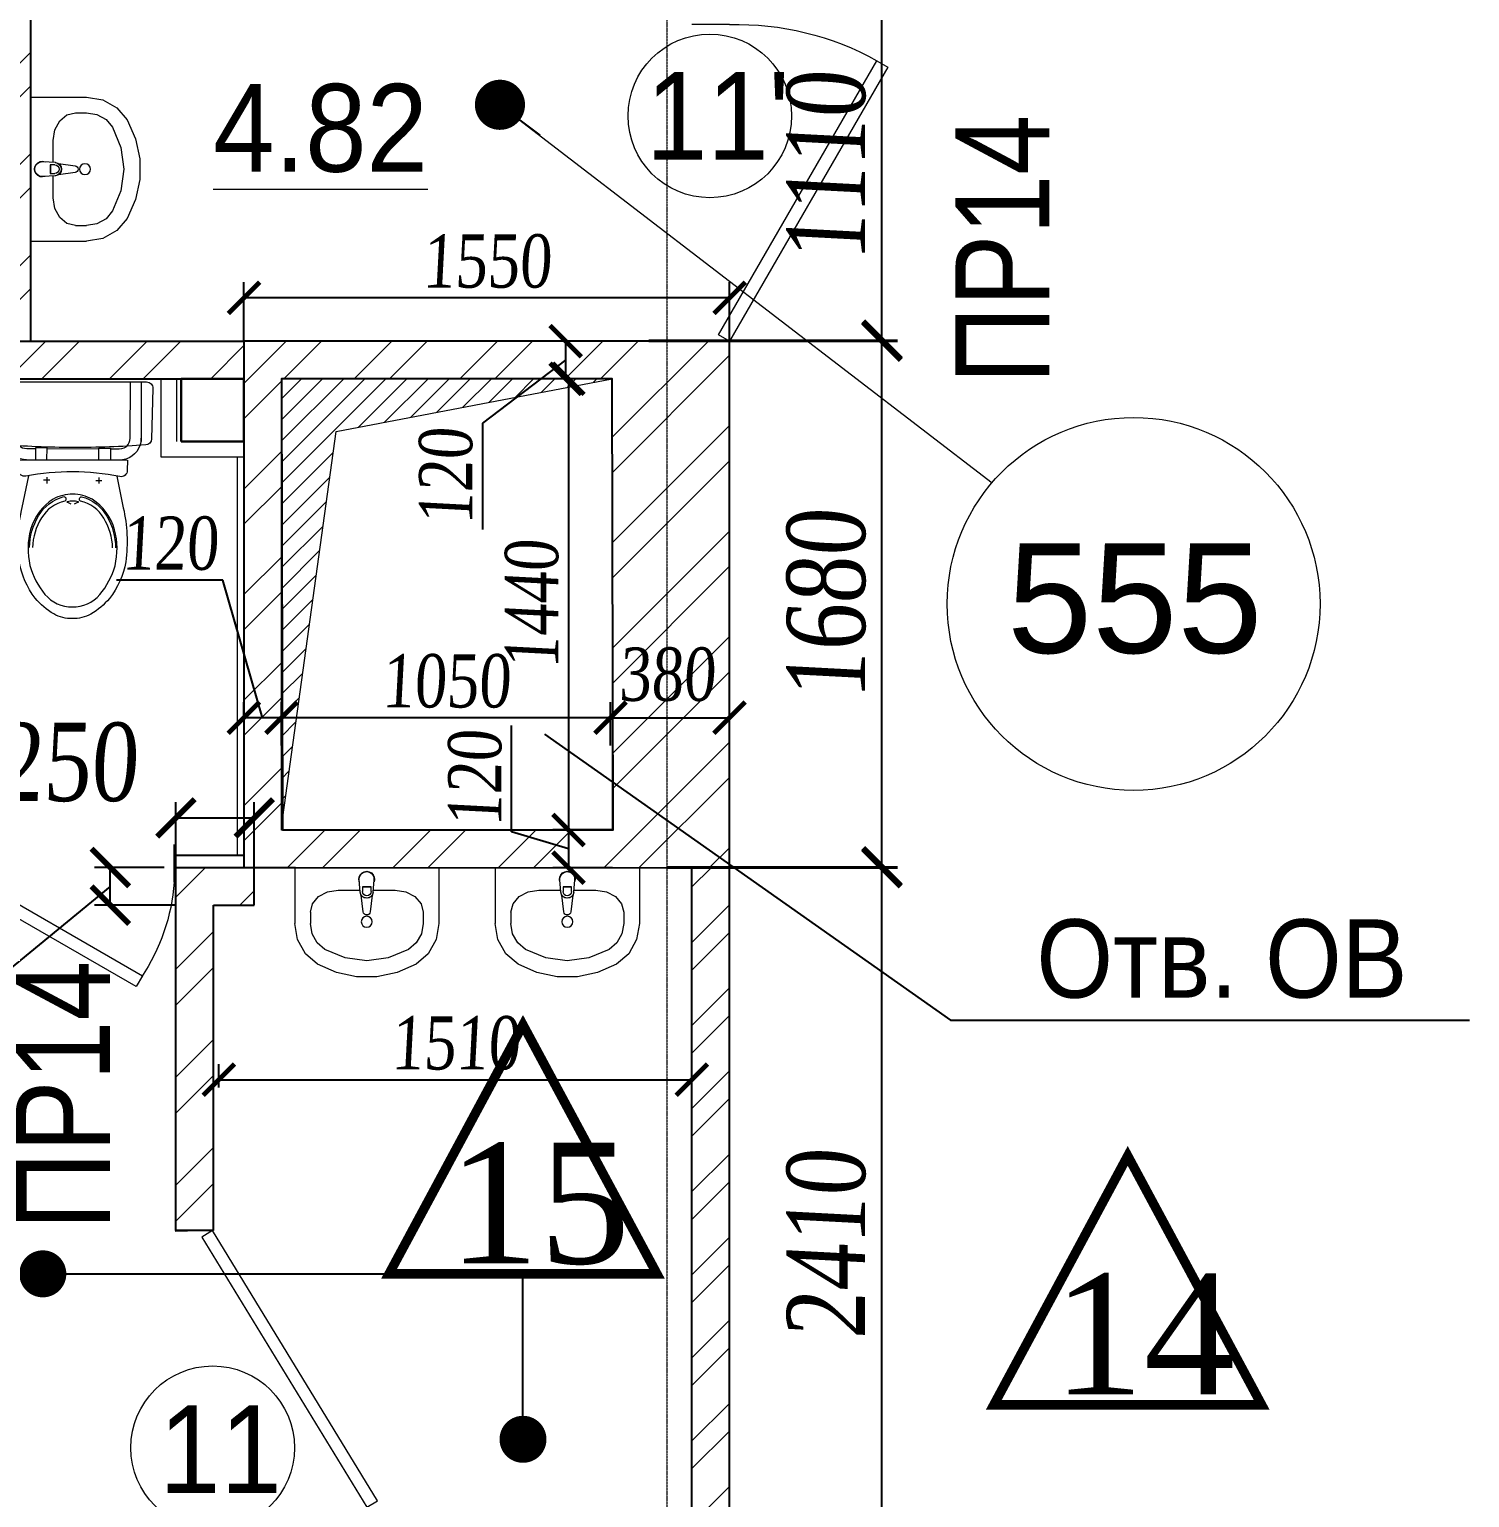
# Model space of a CAD drawing. Header units: inches. Extents: x -407541 to 6688123, y -998590 to 1205599.
# Drawn here: x 15369 to 19965, y 253034 to 257719 of the extents above; entities that cross this region are included whole.
import ezdxf

# ---------------------------------------------------------------- set-up
doc = ezdxf.new("R2010")
doc.units = ezdxf.units.IN
doc.header["$MEASUREMENT"] = 0
doc.linetypes.add('ACAD_ISO04W100', pattern=[30, 24, -3, 0, -3])
for name, color, linetype, lineweight in [('ведомость проемов', 3, 'Continuous', 9), ('гипрок', 35, 'Continuous', 15), ('двери', 123, 'Continuous', 13), ('Дырки ВК', 26, 'Continuous', 30), ('марки полов', 140, 'Continuous', 5), ('Оси', 254, 'ACAD_ISO04W100', 5), ('ОТВ ОВ', 4, 'Continuous', 13), ('ПЕРЕГОРОДКА', 7, 'Continuous', 25), ('Перемычки', 21, 'Continuous', 13), ('площади', 40, 'Continuous', 9), ('размер внутр', 142, 'Continuous', 5), ('размеры шахт', 20, 'Continuous', 15), ('санузлы', 7, 'Continuous', 15), ('СТЕКЛО', 121, 'Continuous', 5), ('текст_OB', 40, 'Continuous', 25), ('Штриховка', 7, 'Continuous', 9), ('ШТРИХОВКА КИРПИЧ', 30, 'Continuous', 9), ('Экспликацийа', 7, 'Continuous', 18)]:
    doc.layers.add(name, color=color, linetype=linetype, lineweight=lineweight)
doc.styles.get("Standard").update_dxf_attribs({"font": 'arial.ttf'})
doc.styles.add('style1', font='arial.ttf', dxfattribs={"width": 0.9, "height": 500})
doc.styles.add('STYLE2', font='times.ttf', dxfattribs={"width": 0.8, "oblique": 3})
doc.styles.add('стиль1', font='times.ttf')
doc.dimstyles.new('M -100(m)', dxfattribs={"dimtxt": 320, "dimasz": 160, "dimexe": 0, "dimexo": 0, "dimgap": 80, "dimtad": 1, "dimdec": 0, "dimrnd": 5, "dimtxsty": 'STYLE2', "dimblk": 'ARCHTICK', "dimcen": 50, "dimdle": 100, "dimclrd": 256, "dimclre": 256, "dimclrt": 256, "dimadec": 0, "dimazin": 0, "dimtfac": 1, "dimtdec": 0, "dimtmove": 1, "dimatfit": 3, "dimldrblk": 'DOT', "dimfxl": 1, "dimlwd": -1, "dimlwe": 5, "dimarcsym": 0})
doc.dimstyles.new('vnytren', dxfattribs={"dimtxt": 250, "dimasz": 120, "dimexe": 50, "dimexo": 0, "dimgap": 50, "dimtad": 1, "dimdec": 0, "dimzin": 0, "dimdsep": 46, "dimtxsty": 'STYLE2', "dimblk": 'ARCHTICK', "dimcen": 0, "dimadec": 0, "dimazin": 0, "dimtfac": 1, "dimtdec": 0, "dimtmove": 1, "dimatfit": 2, "dimldrblk": 'DOT', "dimfxl": 1, "dimtolj": 1, "dimtzin": 0, "dimarcsym": 0})
doc.dimstyles.new('waxti', dxfattribs={"dimtxt": 170, "dimasz": 100, "dimexe": 50, "dimexo": 0, "dimgap": 30, "dimtad": 1, "dimdec": 0, "dimzin": 0, "dimdsep": 46, "dimtxsty": 'STYLE2', "dimblk": 'ARCHTICK', "dimcen": 0, "dimadec": 0, "dimazin": 0, "dimtfac": 1, "dimtdec": 0, "dimtmove": 1, "dimatfit": 2, "dimldrblk": 'DOT', "dimfxl": 1, "dimtolj": 1, "dimtzin": 0, "dimarcsym": 0})
doc.dimstyles.new('для 100 масштаба', dxfattribs={"dimtxt": 200, "dimasz": 150, "dimexe": 70, "dimexo": 0, "dimgap": 50, "dimtad": 1, "dimdec": 0, "dimrnd": 5, "dimzin": 0, "dimdsep": 46, "dimtxsty": 'Standard', "dimblk": 'ARCHTICK', "dimcen": 0, "dimadec": 0, "dimazin": 0, "dimtfac": 1, "dimtdec": 0, "dimtmove": 1, "dimatfit": 2, "dimldrblk": 'DOT', "dimfxl": 1, "dimtolj": 1, "dimtzin": 0, "dimarcsym": 0})

# ---------------------------------------------------------------- blocks, each defined once
blk = doc.blocks.new('_ARCHTICK')
at = {"color": 0, "linetype": 'ByBlock', "const_width": 0.15}
blk.add_lwpolyline([(-0.5, -0.5), (0.5, 0.5)], dxfattribs=at)
blk = doc.blocks.new('_Dot')
at = {"color": 0, "linetype": 'ByBlock', "lineweight": -2}
blk.add_line((-0.5, 0), (-1, 0), dxfattribs=at)
at = {"color": 0, "linetype": 'ByBlock', "const_width": 0.5}
blk.add_lwpolyline([(-0.25, 0, 1), (0.25, 0, 1)], format="xyb", close=True, dxfattribs=at)
blk = doc.blocks.new('DVER 4(!)')
at = {"layer": 'двери'}
for points in [[(6388679.9, 630569.8), (6388559.9, 630569.8)], [(6388645.3, 630549.8), (6389150.3, 629675.1), (6389184.9, 629695.1), (6388679.9, 630569.8), (6388645.3, 630549.8)], [(6388679.9, 629559.8), (6388559.9, 629559.8)]]:
    blk.add_lwpolyline(points, dxfattribs=at)
blk.add_arc((6388706.2, 630469.7), 910.3, 268.3483, 299.2018, dxfattribs=at)
blk = doc.blocks.new('YN 1')
at = {"layer": 'санузлы'}
for p, q in [((-305, 83), (-325, 83)), ((-315, 73), (-315, 93)), ((-215, -82.6), (-215, 82.6)), ((-305, -83), (-325, -83)), ((-315, -73), (-315, -93)), ((-0.1, -217.5), (-150.1, -217.5))]:
    blk.add_line(p, q, dxfattribs=at)
blk.add_lwpolyline([(-203.4, 200.5), (-214.5, 230.7), (-207.8, 278.2), (-188, 275.4), (-191.9, 247.5)], dxfattribs=at)
for points in [[(-1.7, 234.5), (0, -234.5, -0.421203), (-20.5, -254.5), (-181.6, -250.7, -0.384529), (-201.1, -232.3, -0.020097), (-210, 0, -0.020097), (-201.1, 232.3, -0.384529), (-181.6, 250.7), (-20.5, 254.5, -0.410694)], [(-719, 0, 0.221073), (-679.2, -87.4, 0.102493), (-587, -136, 0.121565), (-472, -134, 0.187395), (-375, -62, 0.126952), (-359, 0, 0.126952), (-375, 62, 0.187395), (-472, 134, 0.121565), (-587, 136, 0.102493), (-679.2, 87.4, 0.221073)], [(-250, 173.9), (-250, -173.9), (-282.6, -173.9, -0.472458), (-302.2, -150, 0.097656), (-302.2, 150, -0.472458), (-282.6, 173.9)]]:
    blk.add_lwpolyline(points, format="xyb", close=True, dxfattribs=at)
for points in [[(-202.5, -213.8, -0.32142), (-250, -147.5), (-250, 147.5, -0.300027), (-207.6, 211.8)], [(-207.6, 211.8, -0.019656), (-202.5, 213.8)], [(-202.5, 213.8, -0.081906), (-180, 217.5), (-1.7, 217.5)], [(-300.5, -140.8), (-401.6, -161.5, -0.088113), (-574, -169.9, -0.124068), (-691.3, -118.3, -0.086475), (-741.5, -59.4, -0.130408), (-756, 0, -0.130408), (-741.5, 59.4, -0.086475), (-691.3, 118.3, -0.124068), (-574, 169.9, -0.088113), (-401.6, 161.5), (-300.5, 140.8)], [(-215, 119.6), (-215, 147.5, -0.194092), (-205.2, 171.8)], [(-205.2, 171.8, -0.203745), (-180, 182.5), (-1.6, 182.5)], [(-530, 137, -0.136377), (-429, 109, -0.205105), (-367, 28, -0.668461), (-381.4, 25, 0.213245), (-435, 99, 0.134007), (-530, 128)], [(-391, 5), (-385.8, 15.8, -0.801198), (-382, 17, -0.05862), (-380, 0, -0.05862), (-382, -17, -0.801198), (-385.8, -15.8), (-391, -5)], [(-530, -128, 0.134007), (-435, -99, 0.213245), (-381.4, -25, -0.668461), (-367, -28, -0.205105), (-429, -109, -0.136377), (-530, -137)], [(-203, -173.9, -0.216674), (-215, -147.5), (-215, -119.6)], [(-205.2, -171.8, 0.203745), (-180, -182.5), (-0.2, -182.5)], [(-150.1, -217.5), (-190, -217.5), (-180, -217.5, -0.081902), (-202.5, -213.8)]]:
    blk.add_lwpolyline(points, format="xyb", dxfattribs=at)
for points in [[(-250, 82.6), (-211.8, 82.6), (-211.8, 119.6), (-250, 119.6)], [(-250, -82.6), (-211.8, -82.6), (-211.8, -119.6), (-250, -119.6)]]:
    blk.add_lwpolyline(points, close=True, dxfattribs=at)
blk = doc.blocks.new('MOIKA2')
at = {"layer": 'санузлы'}
for p, q in [((0, 230), (178.2, 230)), ((0, 230), (0, -230)), ((142.5, 180), (178.2, 180)), ((71.8, 91.1), (71.8, 21.5)), ((38.5, 23.9), (33.5, 23.8)), ((78.8, 21), (38.5, 23.9)), ((61.7, -13.6), (61.7, 13.6)), ((61.7, 13.6), (76.6, 13.6)), ((62.4, -13.6), (62.4, 13.6)), ((141.2, 11.1), (88.3, 17.7)), ((38.5, -23.9), (33.4, -23.8)), ((78.8, -21), (38.5, -23.9)), ((76.6, -13.6), (61.7, -13.6)), ((71.8, -21.5), (71.8, -91.1)), ((88.3, -17.7), (141.2, -11.1)), ((71.8, -91.1), (71.8, -91.1)), ((142.5, -180), (178.2, -180)), ((0, -230), (178.2, -230))]:
    blk.add_line(p, q, dxfattribs=at)
for points in [[(307.7, 157.3), (274.9, 195.9), (229.8, 221.2), (178.2, 230)], [(142.5, 180), (115.5, 173.2), (92.5, 154), (77.2, 125.1), (71.8, 91.1)], [(261, 133.5), (240, 158.2), (211.2, 174.4), (178.2, 180)], [(307.7, -157.3), (334.6, -96.9), (348.3, -32.7), (348.3, 32.7), (334.6, 96.9), (307.7, 157.3)], [(261, -133.5), (287.8, -68.9), (297, 0), (287.8, 68.9), (261, 133.5)], [(71.8, -91.1), (77.2, -125.1), (92.5, -154), (115.5, -173.2), (142.5, -180)], [(178.2, -180), (211.2, -174.4), (240, -158.2), (261, -133.5)], [(178.2, -230), (229.8, -221.2), (274.9, -195.9), (307.7, -157.3)]]:
    blk.add_lwpolyline(points, dxfattribs=at)
blk.add_circle((172.9, 0), 17.5, dxfattribs=at)
for centre, radius, start, end in [((36.8, 0), 25, 69.2856, 290.7144), ((36.8, 0), 24, 97.8374, 261.8967), ((76.6, 0), 13.6, 270, 90), ((76.2, 0), 21.1, 275.1696, 84.8304), ((76.9, 0), 21.1, 275.1696, 84.8304), ((139.8, 0), 11.2, 277.1389, 82.8611)]:
    blk.add_arc(centre, radius, start, end, dxfattribs=at)
blk = doc.blocks.new('DVER 5(!)')
at = {"layer": 'двери'}
for points in [[(6358658.1, 622356.7), (6359236.6, 622690.2), (6359216.6, 622724.8), (6358638.1, 622391.3), (6358658.1, 622356.7)], [(6358638.1, 622391.3), (6358638.1, 622271.3)], [(6359338.3, 622391.3), (6359338.3, 622271.3)]]:
    blk.add_lwpolyline(points, dxfattribs=at)
blk.add_arc((6358702, 622341.7), 638.2, 4.4585, 33.5777, dxfattribs=at)
blk = doc.blocks.new('*D808')
at = {"layer": 'размеры шахт', "color": 0, "lineweight": -2, "ltscale": 0.1, "transparency": 16777216}
for p, q in [((17223.4, 255522.7), (17223.4, 255572.7)), ((17603.4, 255522.5), (17603.4, 255572.7)), ((17223.4, 255522.7), (17603.4, 255522.7))]:
    blk.add_line(p, q, dxfattribs=at)
at = {"layer": 'размеры шахт', "color": 0, "lineweight": -2, "ltscale": 0.1, "transparency": 16777216, "xscale": 100, "yscale": 100, "zscale": 100, "rotation": 180}
blk.add_blockref('_ARCHTICK', (17223.4, 255522.7), dxfattribs=at)
at = {"layer": 'размеры шахт', "color": 0, "lineweight": -2, "ltscale": 0.1, "transparency": 16777216, "xscale": 100, "yscale": 100, "zscale": 100}
blk.add_blockref('_ARCHTICK', (17603.4, 255522.7), dxfattribs=at)
at = {"layer": 'размеры шахт', "color": 0, "ltscale": 0.1, "transparency": 16777216, "insert": (17403.4, 255660.4), "char_height": 170, "attachment_point": 5, "style": 'STYLE2'}
blk.add_mtext('\\A1;380', dxfattribs=at)
blk = doc.blocks.new('*D809')
at = {"layer": 'размеры шахт', "color": 0, "lineweight": -2, "ltscale": 0.1, "transparency": 16777216}
for p, q in [((16053.4, 256724.2), (16053.4, 256912.5)), ((17603.4, 256724.2), (17603.4, 256912.5)), ((17603.4, 256862.5), (16053.4, 256862.5))]:
    blk.add_line(p, q, dxfattribs=at)
at = {"layer": 'размеры шахт', "color": 0, "lineweight": -2, "ltscale": 0.1, "transparency": 16777216, "xscale": 100, "yscale": 100, "zscale": 100, "rotation": 180}
blk.add_blockref('_ARCHTICK', (16053.4, 256862.5), dxfattribs=at)
at = {"layer": 'размеры шахт', "color": 0, "lineweight": -2, "ltscale": 0.1, "transparency": 16777216, "xscale": 100, "yscale": 100, "zscale": 100}
blk.add_blockref('_ARCHTICK', (17603.4, 256862.5), dxfattribs=at)
at = {"layer": 'размеры шахт', "color": 0, "ltscale": 0.1, "transparency": 16777216, "insert": (16828.4, 256978.9), "char_height": 170, "attachment_point": 5, "style": 'STYLE2'}
blk.add_mtext('\\A1;1550', dxfattribs=at)
blk = doc.blocks.new('*D813')
at = {"layer": 'размеры шахт', "color": 0, "lineweight": -2, "ltscale": 0.1, "transparency": 16777216}
for p, q in [((17225.3, 256724.2), (17030.3, 256724.2)), ((17080.3, 256604.2), (17080.3, 256724.2)), ((17080.3, 256664.2), (16814.8, 256462.3)), ((17223.5, 256604.2), (17030.3, 256604.2)), ((16814.8, 256462.3), (16814.8, 256122.9))]:
    blk.add_line(p, q, dxfattribs=at)
at = {"layer": 'размеры шахт', "color": 0, "lineweight": -2, "ltscale": 0.1, "transparency": 16777216, "xscale": 100, "yscale": 100, "zscale": 100}
for p, rotation in [((17080.3, 256724.2), 90), ((17080.3, 256604.2), 270)]:
    blk.add_blockref('_ARCHTICK', p, dxfattribs=dict(at, rotation=rotation))
at = {"layer": 'размеры шахт', "color": 0, "ltscale": 0.1, "transparency": 16777216, "insert": (16698.3, 256292.6), "char_height": 170, "attachment_point": 5, "rotation": 90, "style": 'STYLE2'}
blk.add_mtext('\\A1;120', dxfattribs=at)
blk = doc.blocks.new('*D817')
at = {"layer": 'размеры шахт', "color": 0, "lineweight": -2, "ltscale": 0.1, "transparency": 16777216}
for p, q in [((17228.4, 256604.2), (17039.2, 256604.2)), ((17089.2, 256604.2), (17089.2, 255164.7)), ((17231.5, 255164.7), (17039.2, 255164.7))]:
    blk.add_line(p, q, dxfattribs=at)
at = {"layer": 'размеры шахт', "color": 0, "lineweight": -2, "ltscale": 0.1, "transparency": 16777216, "xscale": 100, "yscale": 100, "zscale": 100}
for p, rotation in [((17089.2, 256604.2), 90), ((17089.2, 255164.7), 270)]:
    blk.add_blockref('_ARCHTICK', p, dxfattribs=dict(at, rotation=rotation))
at = {"layer": 'размеры шахт', "color": 0, "ltscale": 0.1, "transparency": 16777216, "insert": (16972.7, 255884.5), "char_height": 170, "attachment_point": 5, "rotation": 90, "style": 'STYLE2'}
blk.add_mtext('\\A1;1440', dxfattribs=at)
blk = doc.blocks.new('*D818')
at = {"layer": 'размеры шахт', "color": 0, "lineweight": -2, "ltscale": 0.1, "transparency": 16777216}
for p, q in [((16907.7, 255158.9), (16907.7, 255498.3)), ((17089.2, 255104.5), (16907.7, 255158.9)), ((17223.4, 255164.7), (17039.2, 255164.7)), ((17089.2, 255164.7), (17089.2, 255044.2)), ((17230.1, 255044.2), (17039.2, 255044.2))]:
    blk.add_line(p, q, dxfattribs=at)
at = {"layer": 'размеры шахт', "color": 0, "lineweight": -2, "ltscale": 0.1, "transparency": 16777216, "xscale": 100, "yscale": 100, "zscale": 100}
for p, rotation in [((17089.2, 255164.7), 90), ((17089.2, 255044.2), 270)]:
    blk.add_blockref('_ARCHTICK', p, dxfattribs=dict(at, rotation=rotation))
at = {"layer": 'размеры шахт', "color": 0, "ltscale": 0.1, "transparency": 16777216, "insert": (16791.3, 255328.6), "char_height": 170, "attachment_point": 5, "rotation": 90, "style": 'STYLE2'}
blk.add_mtext('\\A1;120', dxfattribs=at)
blk = doc.blocks.new('*D819')
at = {"layer": 'размеры шахт', "color": 0, "lineweight": -2, "ltscale": 0.1, "transparency": 16777216}
for p, q in [((16173.1, 255434.3), (16173.1, 255572.7)), ((17223.4, 255434.1), (17223.4, 255572.7)), ((17223.4, 255522.7), (16173.1, 255522.7))]:
    blk.add_line(p, q, dxfattribs=at)
at = {"layer": 'размеры шахт', "color": 0, "lineweight": -2, "ltscale": 0.1, "transparency": 16777216, "xscale": 100, "yscale": 100, "zscale": 100, "rotation": 180}
blk.add_blockref('_ARCHTICK', (16173.1, 255522.7), dxfattribs=at)
at = {"layer": 'размеры шахт', "color": 0, "lineweight": -2, "ltscale": 0.1, "transparency": 16777216, "xscale": 100, "yscale": 100, "zscale": 100}
blk.add_blockref('_ARCHTICK', (17223.4, 255522.7), dxfattribs=at)
at = {"layer": 'размеры шахт', "color": 0, "ltscale": 0.1, "transparency": 16777216, "insert": (16698.2, 255639.2), "char_height": 170, "attachment_point": 5, "style": 'STYLE2'}
blk.add_mtext('\\A1;1050', dxfattribs=at)
blk = doc.blocks.new('*D3526')
at = {"layer": 'размеры шахт', "color": 0, "lineweight": -2, "ltscale": 0.1, "transparency": 16777216}
for p, q in [((15986.6, 255962), (15647.2, 255962)), ((16113.1, 255522.7), (15986.6, 255962)), ((16053.1, 255514.3), (16053.1, 255572.7)), ((16173.1, 255434.3), (16173.1, 255572.7)), ((16173.1, 255522.7), (16053.1, 255522.7))]:
    blk.add_line(p, q, dxfattribs=at)
at = {"layer": 'размеры шахт', "color": 0, "lineweight": -2, "ltscale": 0.1, "transparency": 16777216, "xscale": 100, "yscale": 100, "zscale": 100, "rotation": 180}
blk.add_blockref('_ARCHTICK', (16053.1, 255522.7), dxfattribs=at)
at = {"layer": 'размеры шахт', "color": 0, "lineweight": -2, "ltscale": 0.1, "transparency": 16777216, "xscale": 100, "yscale": 100, "zscale": 100}
blk.add_blockref('_ARCHTICK', (16173.1, 255522.7), dxfattribs=at)
at = {"layer": 'размеры шахт', "color": 0, "ltscale": 0.1, "transparency": 16777216, "insert": (15816.9, 256078.5), "char_height": 170, "attachment_point": 5, "style": 'STYLE2'}
blk.add_mtext('\\A1;120', dxfattribs=at)
blk = doc.blocks.new('*D1418')
at = {"layer": 'размер внутр', "color": 0, "lineweight": -2, "transparency": 16777216}
for p, q in [((17403.2, 255047.2), (18139.8, 255047.2)), ((18089.8, 252636.8), (18089.8, 255047.2)), ((17603.2, 252636.8), (18139.8, 252636.8))]:
    blk.add_line(p, q, dxfattribs=at)
at = {"layer": 'размер внутр', "color": 0, "lineweight": -2, "transparency": 16777216, "xscale": 120, "yscale": 120, "zscale": 120}
for p, rotation in [((18089.8, 255047.2), 90), ((18089.8, 252636.8), 270)]:
    blk.add_blockref('_ARCHTICK', p, dxfattribs=dict(at, rotation=rotation))
at = {"layer": 'размер внутр', "color": 0, "transparency": 16777216, "insert": (17912.7, 253842), "char_height": 250, "attachment_point": 5, "rotation": 90, "style": 'STYLE2'}
blk.add_mtext('\\A1;2410', dxfattribs=at)
blk = doc.blocks.new('*D1419')
at = {"layer": 'размер внутр', "color": 0, "lineweight": -2, "transparency": 16777216}
for p, q in [((17345.6, 256724.2), (18139.8, 256724.2)), ((18089.8, 255044.2), (18089.8, 256724.2)), ((17403.2, 255044.2), (18139.8, 255044.2))]:
    blk.add_line(p, q, dxfattribs=at)
at = {"layer": 'размер внутр', "color": 0, "lineweight": -2, "transparency": 16777216, "xscale": 120, "yscale": 120, "zscale": 120}
for p, rotation in [((18089.8, 256724.2), 90), ((18089.8, 255044.2), 270)]:
    blk.add_blockref('_ARCHTICK', p, dxfattribs=dict(at, rotation=rotation))
at = {"layer": 'размер внутр', "color": 0, "transparency": 16777216, "insert": (17912.7, 255884.2), "char_height": 250, "attachment_point": 5, "rotation": 90, "style": 'STYLE2'}
blk.add_mtext('\\A1;1680', dxfattribs=at)
blk = doc.blocks.new('*D1420')
at = {"layer": 'размер внутр', "color": 0, "lineweight": -2, "transparency": 16777216}
for p, q in [((17358.7, 257837.2), (18139.8, 257837.2)), ((18089.8, 256727.2), (18089.8, 257837.2)), ((17345.6, 256727.2), (18139.8, 256727.2))]:
    blk.add_line(p, q, dxfattribs=at)
at = {"layer": 'размер внутр', "color": 0, "lineweight": -2, "transparency": 16777216, "xscale": 120, "yscale": 120, "zscale": 120}
for p, rotation in [((18089.8, 257837.2), 90), ((18089.8, 256727.2), 270)]:
    blk.add_blockref('_ARCHTICK', p, dxfattribs=dict(at, rotation=rotation))
at = {"layer": 'размер внутр', "color": 0, "transparency": 16777216, "insert": (17912.7, 257282.2), "char_height": 250, "attachment_point": 5, "rotation": 90, "style": 'STYLE2'}
blk.add_mtext('\\A1;1110', dxfattribs=at)
blk = doc.blocks.new('*D3527')
at = {"layer": 'размер внутр', "color": 0, "lineweight": -2, "transparency": 16777216}
for p, q in [((15836.4, 255044.5), (15836.4, 255252.9)), ((16086.4, 255044.5), (16086.4, 255252.9)), ((15836.4, 255202.9), (16086.4, 255202.9))]:
    blk.add_line(p, q, dxfattribs=at)
at = {"layer": 'размер внутр', "color": 0, "lineweight": -2, "transparency": 16777216, "xscale": 120, "yscale": 120, "zscale": 120, "rotation": 180}
blk.add_blockref('_ARCHTICK', (15836.4, 255202.9), dxfattribs=at)
at = {"layer": 'размер внутр', "color": 0, "lineweight": -2, "transparency": 16777216, "xscale": 120, "yscale": 120, "zscale": 120}
blk.add_blockref('_ARCHTICK', (16086.4, 255202.9), dxfattribs=at)
at = {"layer": 'размер внутр', "color": 0, "transparency": 16777216, "insert": (15486.7, 255380), "char_height": 250, "attachment_point": 5, "style": 'STYLE2'}
blk.add_mtext('\\A1;250', dxfattribs=at)
blk = doc.blocks.new('*D1997')
at = {"layer": 'размер внутр', "color": 0, "lineweight": -2, "transparency": 16777216}
for p, q in [((15798.5, 255044.5), (15576.8, 255044.5)), ((15626.8, 254924.5), (15626.8, 255044.5)), ((15626.8, 254984.5), (15224.4, 254654.7)), ((15833.4, 254924.5), (15576.8, 254924.5)), ((15224.4, 254654.7), (15224.4, 254143.8))]:
    blk.add_line(p, q, dxfattribs=at)
at = {"layer": 'размер внутр', "color": 0, "lineweight": -2, "transparency": 16777216, "xscale": 120, "yscale": 120, "zscale": 120}
for p, rotation in [((15626.8, 255044.5), 90), ((15626.8, 254924.5), 270)]:
    blk.add_blockref('_ARCHTICK', p, dxfattribs=dict(at, rotation=rotation))
at = {"layer": 'размер внутр', "color": 0, "transparency": 16777216, "insert": (15047.3, 254399.2), "char_height": 250, "attachment_point": 5, "rotation": 90, "style": 'STYLE2'}
blk.add_mtext('\\A1;120', dxfattribs=at)
blk = doc.blocks.new('*D3647')
at = {"layer": 'размер внутр', "color": 0, "lineweight": -2, "ltscale": 0.1, "transparency": 16777216}
for p, q in [((15973.3, 254343), (15973.3, 254417.5)), ((17483.1, 254314.4), (17483.1, 254417.5)), ((15973.3, 254367.5), (17483.1, 254367.5))]:
    blk.add_line(p, q, dxfattribs=at)
at = {"layer": 'размер внутр', "color": 0, "lineweight": -2, "ltscale": 0.1, "transparency": 16777216, "xscale": 100, "yscale": 100, "zscale": 100}
for p, rotation in [((15973.3, 254367.5), 179.9999999999992), ((17483.1, 254367.5), 359.9999999999992)]:
    blk.add_blockref('_ARCHTICK', p, dxfattribs=dict(at, rotation=rotation))
at = {"layer": 'размер внутр', "color": 0, "ltscale": 0.1, "transparency": 16777216, "insert": (16728.2, 254484), "char_height": 170, "attachment_point": 5, "style": 'STYLE2'}
blk.add_mtext('\\A1;1510', dxfattribs=at)

msp = doc.modelspace()

# ---------------------------------------------------------------- hatches: boundary and pattern name
at = {"layer": 'Штриховка'}
h = msp.add_hatch(dxfattribs=at)
h.set_pattern_fill('ANSI32', color=256, scale=25, style=0)
h.set_pattern_definition([(45, (-6343314.83, -364732.45), (-168.379802, 168.379802), []), (45, (-6343202.57, -364732.45), (-168.379802, 168.379802), [])])
h.paths.add_polyline_path([(16053.4, 255044.5), (17603.2, 255044.2), (17603.2, 256724.2), (16053.4, 256724.2)])
h.paths.add_polyline_path([(16176, 255164.7), (17231.5, 255164.7), (17228.8, 256604.2), (16173.3, 256604.2)], flags=16)
at = {"layer": 'Штриховка', "ltscale": 0.1}
h = msp.add_hatch(dxfattribs=at)
h.set_pattern_fill('ANSI31', color=256, scale=15, style=0)
h.set_pattern_definition([(45, (-6437228.823, -172232.34), (-33.67596045, 33.67596045), [])])
h.paths.add_polyline_path([(16173.3, 255174.2), (16347.5, 256435.8), (17228.8, 256604.2), (16173.3, 256604.2)])
at = {"layer": 'Штриховка'}
h = msp.add_hatch(dxfattribs=at)
h.set_pattern_fill('ANSI32', color=256, scale=650, style=0)
h.set_pattern_definition([(45, (3, 0), (-172.35728, 172.35728), []), (45, (117.9, 0), (-172.35728, 172.35728), [])])
h.paths.add_polyline_path([(15956.4, 254924.5), (16086.4, 254924.5), (16086.4, 255044.4), (16086.4, 255044.5), (16056.4, 255044.5), (16056.4, 255044.4), (15843.9, 255044.5), (15843.9, 254998, -0.023488), (15836.4, 254938.6), (15836.4, 253886.5), (15956.4, 253886.5)])
h = msp.add_hatch(dxfattribs=at)
h.set_pattern_fill('ANSI32', color=256, scale=500, style=0)
h.paths.add_polyline_path([(17603.2, 255044.2), (17483.2, 255044.2), (17483.2, 252637.2), (17603.2, 252637.2)])
at = {"layer": 'ШТРИХОВКА КИРПИЧ'}
h = msp.add_hatch(dxfattribs=at)
h.set_pattern_fill('ANSI32', color=256, scale=24, style=0)
h.set_pattern_definition([(45, (-6318520.05, 1479668.9), (-161.64461, 161.64461), []), (45, (-6318412.3, 1479668.9), (-161.64461, 161.64461), [])])
h.paths.add_polyline_path([(15373.1, 259143.3), (17403.2, 259143.3), (17403.2, 259023.3), (15373.1, 259023.3)])
h.paths.add_polyline_path([(15253.1, 259273.3), (15373.1, 259273.3), (15373.1, 256724.2), (15253.1, 256724.2)])
h.paths.add_polyline_path([(13353, 256724.2), (16053.2, 256724.2), (16053.2, 256604.2), (13353, 256604.2)])

# ---------------------------------------------------------------- linework, layer by layer
at = {"layer": 'ведомость проемов'}
for centre in [(17540.4, 257443.1), (15953.7, 253193.1)]:
    msp.add_circle(centre, 261.1, dxfattribs=at)
at = {"layer": 'гипрок', "ltscale": 0.1}
for p, q in [((15839.2, 256404.2), (15839.2, 256604.2)), ((16033.1, 255084.2), (16033.1, 256354.2))]:
    msp.add_line(p, q, dxfattribs=at)
msp.add_lwpolyline([(16053.1, 256354.2), (15789.2, 256354.2), (15789.2, 256604.2)], dxfattribs=at)
at = {"layer": 'Дырки ВК'}
msp.add_lwpolyline([(15853.2, 256404.2), (16053.2, 256404.2), (16053.2, 256604.2), (15853.2, 256604.2)], close=True, dxfattribs=at)
at = {"layer": 'марки полов', "const_width": 30}
for points in [[(16516.6, 253748.1), (16944.1, 254542.6), (17371.6, 253748.1)], [(18446.7, 253330.1), (18874.2, 254124.6), (19301.7, 253330.1)]]:
    msp.add_lwpolyline(points, close=True, dxfattribs=at)
at = {"layer": 'Оси', "ltscale": 0.3}
msp.add_line((17403.2, 278737.2), (17403.2, 186893.5), dxfattribs=at)
at = {"layer": 'ОТВ ОВ', "ltscale": 0.1}
msp.add_lwpolyline([(16173.3, 256604.2), (17228.4, 256604.2), (17228.4, 255164.2), (16173.3, 255164.2)], close=True, dxfattribs=at)
at = {"layer": 'ПЕРЕГОРОДКА'}
for p, q in [((15373.2, 256724.2), (15373.2, 259027.3)), ((15833.4, 255084.2), (16053.4, 255084.2)), ((15836.4, 253886.5), (15836.4, 255084.2)), ((15836.4, 255044.5), (16218.4, 255044.4)), ((16086.4, 254924.5), (16086.4, 255044.4)), ((17483.2, 252636.8), (17483.2, 255044.2)), ((17603.2, 252636.8), (17603.2, 255044.2)), ((15956.4, 253886.5), (15956.4, 254924.5)), ((15956.4, 254924.5), (16086.4, 254924.5)), ((15956.4, 253886.5), (15836.4, 253886.5))]:
    msp.add_line(p, q, dxfattribs=at)
for points in [[(13352.7, 256724.2), (16053.4, 256724.2)], [(13352.7, 256604.2), (16012.7, 256604.2)]]:
    msp.add_lwpolyline(points, dxfattribs=at)
for points in [[(16053.4, 255044.5), (17603.2, 255044.2), (17603.2, 256724.2), (16053.4, 256724.2)], [(16176, 255164.7), (17231.5, 255164.7), (17228.8, 256604.2), (16173.3, 256604.2)]]:
    msp.add_lwpolyline(points, close=True, dxfattribs=at)
at = {"layer": 'текст_OB', "ltscale": 0.1}
msp.add_lwpolyline([(17012.8, 255469.8), (18308.9, 254558), (19965.5, 254558)], dxfattribs=at)
at = {"layer": 'Штриховка', "ltscale": 0.1}
msp.add_lwpolyline([(16173.3, 255174.2), (16347.5, 256435.8), (17228.8, 256604.2), (16173.3, 256604.2)], close=True, dxfattribs=at)
at = {"layer": 'Экспликацийа'}
msp.add_circle((18893, 255885.8), 595, dxfattribs=at)

# ---------------------------------------------------------------- block references
at = {"layer": 'двери', "xscale": -1, "rotation": 180}
msp.add_blockref('DVER 4(!)', (-6371076.7, 887294), dxfattribs=at)
at = {"layer": 'двери', "rotation": 1.396800435668692}
msp.add_blockref('DVER 4(!)', (-6355457.1, -532228.7), dxfattribs=at)
at = {"layer": 'санузлы', "xscale": -1}
for p, rotation in [((15373.2, 257273.1), 180), ((16445.4, 255044.4), 90), ((17085.5, 255044.4), 90)]:
    msp.add_blockref('MOIKA2', p, dxfattribs=dict(at, rotation=rotation))
at = {"layer": 'санузлы', "rotation": 89.78669600787303}
msp.add_blockref('YN 1', (15508.4, 256595), dxfattribs=at)
at = {"layer": 'СТЕКЛО', "xscale": -1, "rotation": 180}
msp.add_blockref('DVER 5(!)', (-6343507.2, 877389.3), dxfattribs=at)

# ---------------------------------------------------------------- texts
at = {"layer": 'ведомость проемов', "char_height": 280, "width": 4068.199, "attachment_point": 1, "style": 'style1'}
for s, insert in [("11'", (17336.4, 257583)), ('11', (15782.8, 253328.3))]:
    msp.add_mtext(s, dxfattribs=dict(at, insert=insert))
at = {"layer": 'марки полов', "char_height": 385, "width": 645.369, "attachment_point": 1, "style": 'стиль1'}
for s, insert in [('15', (16705, 254166.2)), ('14', (18635.1, 253748.2))]:
    msp.add_mtext(s, dxfattribs=dict(at, insert=insert))
at = {"layer": 'Перемычки', "width": 0.82}
for p in [(18624.3, 256588.1), (15625.6, 253889)]:
    msp.add_text('ПР14', height=300, rotation=89.9979, dxfattribs=at).set_placement(p)
at = {"layer": 'площади', "insert": (15955.4, 257545), "char_height": 280, "width": 1499.075, "attachment_point": 1, "style": 'style1'}
msp.add_mtext('{\\L4.82}', dxfattribs=at)
at = {"layer": 'текст_OB', "ltscale": 0.1, "insert": (19131.1, 254879.4), "char_height": 250, "width": 4189.802, "attachment_point": 2, "style": 'style1'}
msp.add_mtext(' Отв. OB ', dxfattribs=at)
at = {"layer": 'Экспликацийа', "insert": (19304.6, 255724.3), "char_height": 350, "width": 4589.447, "attachment_point": 9}
msp.add_mtext('{\\fArial|b0|i0|c204|p34;555}', dxfattribs=at)

# ---------------------------------------------------------------- dimensions: what is measured, and where the dimension line sits
at = {"layer": 'размер внутр'}
for base, p1, p2, picture, middle in [((18089.8, 257837.2), (17345.6, 256727.2), (17358.7, 257837.2), '*D1420', (17912.7, 257282.2)), ((18089.8, 256724.2), (17403.2, 255044.2), (17345.6, 256724.2), '*D1419', (17912.7, 255884.2)), ((18089.8, 255047.2), (17603.2, 252636.8), (17403.2, 255047.2), '*D1418', (17912.7, 253842))]:
    dim = msp.add_linear_dim(base=base, p1=p1, p2=p2, angle=90, dimstyle='vnytren', dxfattribs=at)
    dim.commit()
    dim.dimension.update_dxf_attribs({"geometry": picture, "text_midpoint": middle})
dim = msp.add_linear_dim(base=(16086.4, 255202.9), p1=(15836.4, 255044.5), p2=(16086.4, 255044.5), dimstyle='vnytren', dxfattribs=at)
dim.commit()
dim.dimension.update_dxf_attribs({"geometry": '*D3527', "text_midpoint": (15486.7, 255202.9), "dimtype": 160})
dim = msp.add_linear_dim(base=(15626.8, 255044.5), p1=(15833.4, 254924.5), p2=(15798.5, 255044.5), angle=270, dimstyle='vnytren', dxfattribs=at)
dim.commit()
dim.dimension.update_dxf_attribs({"geometry": '*D1997', "text_midpoint": (15224.4, 254604.7), "dimtype": 160})
at = {"layer": 'размер внутр', "ltscale": 0.1}
dim = msp.add_linear_dim(base=(17483.1, 254367.5), p1=(15973.3, 254343), p2=(17483.1, 254314.4), dimstyle='waxti', dxfattribs=at)
dim.commit()
dim.dimension.update_dxf_attribs({"geometry": '*D3647', "text_midpoint": (16728.2, 254484)})
at = {"layer": 'размеры шахт', "ltscale": 0.1}
for base, p1, p2, picture, middle in [((16053.4, 256862.5), (17603.4, 256724.2), (16053.4, 256724.2), '*D809', (16828.4, 256978.9)), ((16173.1, 255522.7), (17223.4, 255434.1), (16173.1, 255434.3), '*D819', (16698.2, 255639.2))]:
    dim = msp.add_linear_dim(base=base, p1=p1, p2=p2, dimstyle='waxti', dxfattribs=at)
    dim.commit()
    dim.dimension.update_dxf_attribs({"geometry": picture, "text_midpoint": middle})
dim = msp.add_linear_dim(base=(17080.3, 256724.2), p1=(17223.5, 256604.2), p2=(17225.3, 256724.2), angle=90, dimstyle='waxti', dxfattribs=at)
dim.commit()
dim.dimension.update_dxf_attribs({"geometry": '*D813', "text_midpoint": (16814.8, 256432.3), "dimtype": 160})
for base, p1, p2, picture, middle in [((17089.2206, 255164.6902), (17228.3523, 256604.2113), (17231.5155, 255164.6902), '*D817', (16972.7498, 255884.4507)), ((17089.2206, 255044.2103), (17223.3554, 255164.6902), (17230.0582, 255044.2103), '*D818', (16791.279, 255188.8915))]:
    dim = msp.add_linear_dim(base=base, p1=p1, p2=p2, angle=90, dimstyle='waxti', dxfattribs=at)
    dim.commit()
    dim.dimension.update_dxf_attribs({"geometry": picture, "text_midpoint": middle})
for base, p1, p2, picture, middle in [((16053.1, 255522.7), (16173.1, 255434.3), (16053.1, 255514.3), '*D3526', (15956.6, 255962)), ((17603.4, 255522.7), (17223.4, 255522.7), (17603.4, 255522.5), '*D808', (17403.4, 255543.9))]:
    dim = msp.add_linear_dim(base=base, p1=p1, p2=p2, dimstyle='waxti', dxfattribs=at)
    dim.commit()
    dim.dimension.update_dxf_attribs({"geometry": picture, "text_midpoint": middle, "dimtype": 160})

# ---------------------------------------------------------------- leaders
at = {"layer": 'марки полов'}
for points in [[(15411.5, 253748.1), (17371.6, 253748.1)], [(16944.1, 253220.1), (16944.1, 253748.1)]]:
    msp.add_leader(points, dimstyle='для 100 масштаба', override={"dimgap": 50, "dimtad": 0}, dxfattribs=at)
at = {"layer": 'Экспликацийа'}
msp.add_leader([(16870.6, 257478.5), (18441, 256272.7)], dimstyle='M -100(m)', override={"dimgap": 50, "dimtad": 0}, dxfattribs=at)

doc.saveas('drawing.dxf')
